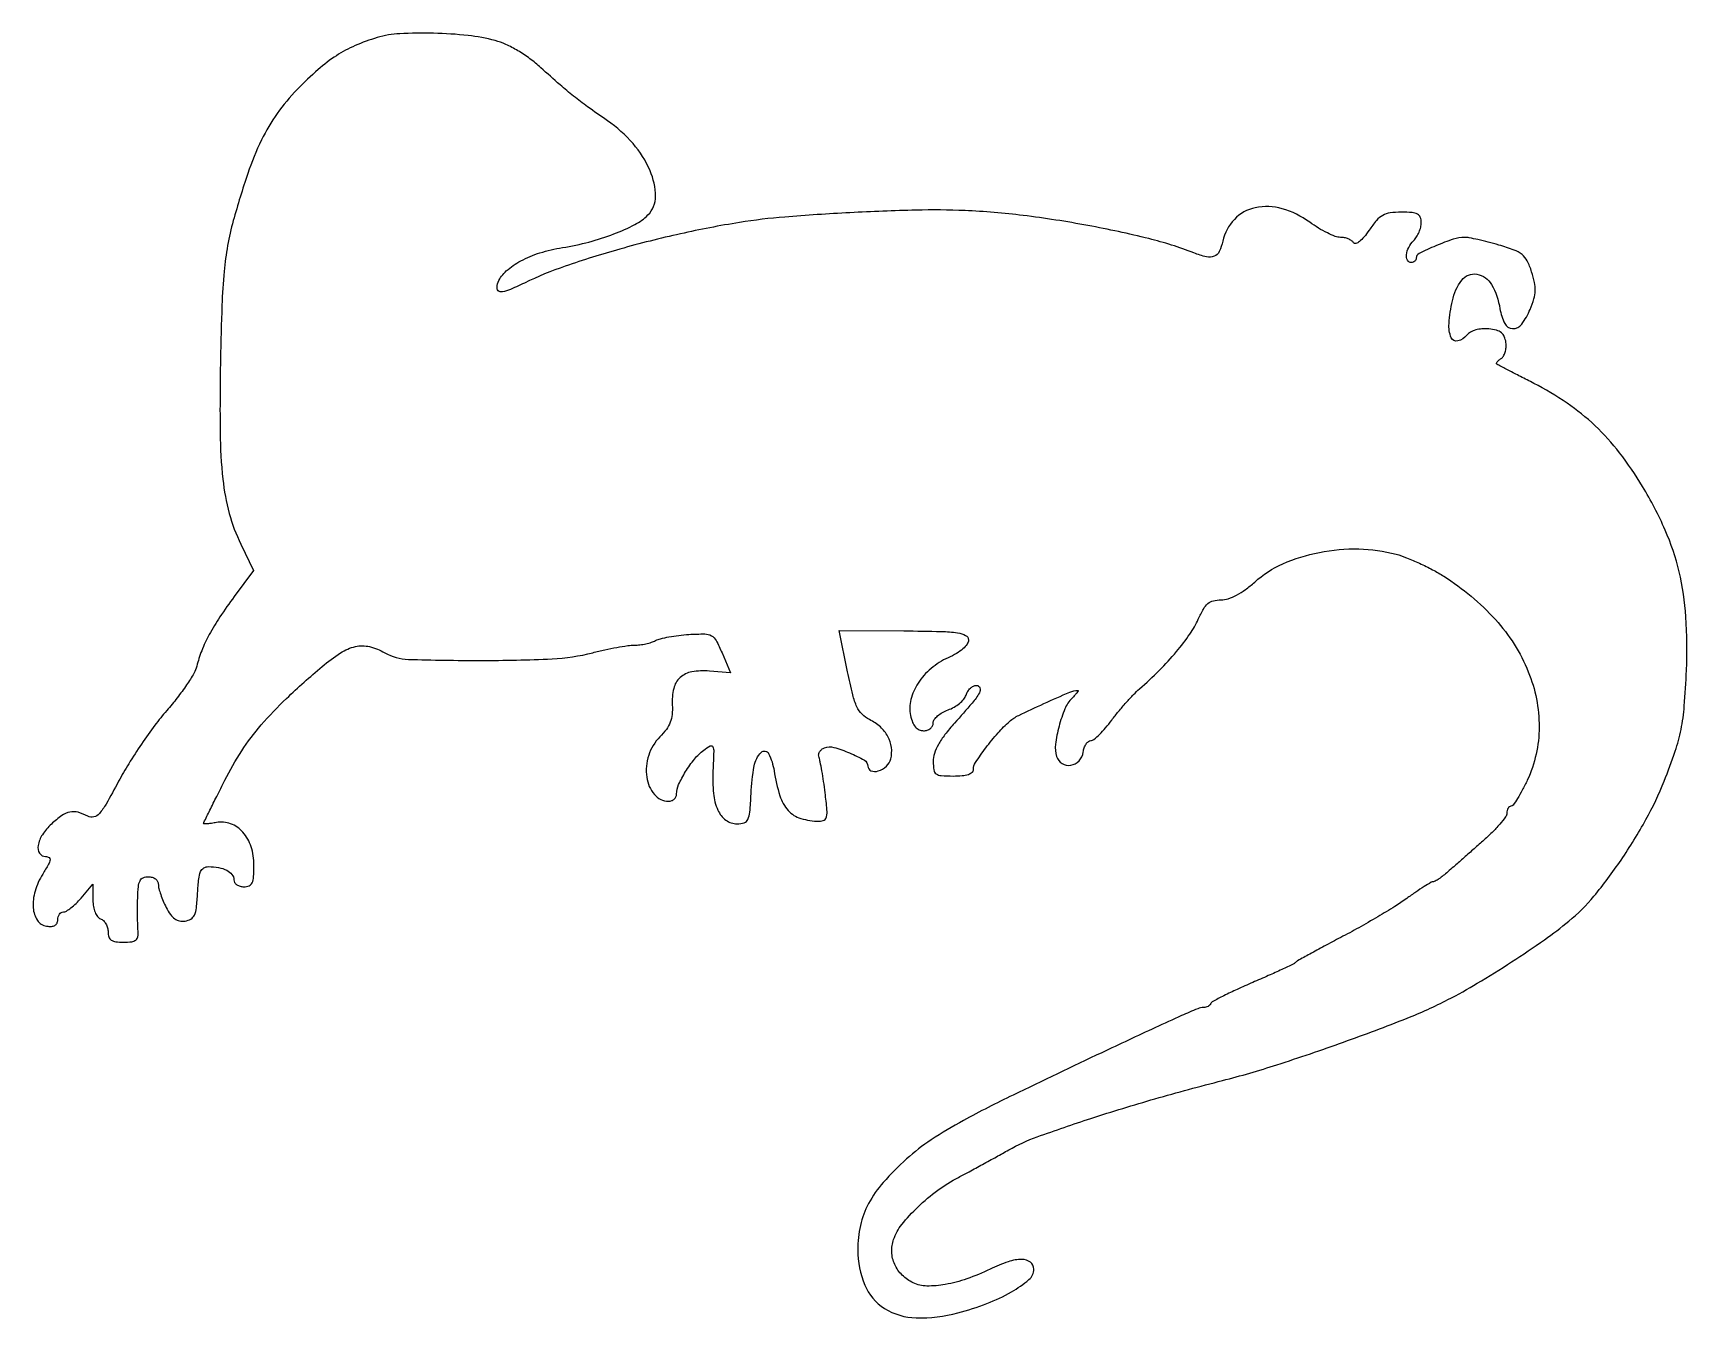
# Model space of a CAD drawing. Extents: x 0 to 329, y 0 to 256.
import ezdxf

# ---------------------------------------------------------------- set-up
doc = ezdxf.new("R2010")
doc.units = 0

msp = doc.modelspace()

# ---------------------------------------------------------------- linework, layer by layer
msp.add_lwpolyline([(68.5, 254.683882, 0.030263), (64.102927, 253.080593, 0.041228), (60.38588, 251.085716, 0.036956), (56.757746, 248.334173, 0.018663), (52.595237, 244.37752, 0.039054), (48.617905, 239.610728, 0.040947), (45.50023, 234.355481, 0.032323), (42.760589, 227.67098, 0.013355), (39.891887, 218.319032, 0.022893), (38.757064, 213.364226, 0.021824), (38.058172, 208.24683, 0.014431), (37.631172, 201.502679, 0.003828), (37.343055, 190.719868, 0.006945), (37.267966, 176.189677, 0.025217), (37.813804, 166.971839, 0.038674), (39.099948, 160.169947, 0.046356), (41.375317, 154.0664), (43.915084, 148.801716), (40.07393, 143.650858, 0.013412), (37.218955, 139.600107, 0.023516), (35.110572, 136.083552, 0.027937), (33.615001, 132.883649, 0.036579), (32.636057, 129.808844, -0.075064), (32.062914, 128.394258, -0.015391), (30.614232, 126.111971, -0.015879), (28.747327, 123.541297, -0.014334), (26.658465, 121.002814, 0.019364), (24.310588, 118.09036, 0.010573), (21.648968, 114.35116, 0.010523), (19.101142, 110.431811, 0.016455), (17.093711, 106.945733, -0.006245), (14.619417, 102.438544, -0.051547), (13.267192, 100.534548, -0.150479), (12.172182, 99.860874, -0.188231), (10.996705, 100.001764, 0.055099), (9.029152, 100.790621, 0.120739), (7.417576, 100.840451, 0.102227), (5.794643, 100.128989, 0.032705), (3.739782, 98.459531, 0.06067), (1.949724, 96.342626, 0.101174), (1.089155, 94.182279, 0.187062), (1.385781, 92.659884, 0.257611), (2.581559, 92, -0.132632), (3.263381, 91.815899, -0.310617), (3.477845, 91.361542, -0.088841), (3.158964, 90.455888, -0.009454), (2.016241, 88.526279, 0.065738), (0.487269, 85.123409, 0.090698), (0.12003, 81.801311, 0.126981), (0.948383, 79.329964, 0.216724), (2.75, 78.180449, 0.046348), (3.746593, 78.132128, 0.116249), (4.442516, 78.328962, 0.157322), (4.851771, 78.76685, 0.110326), (5, 79.430449, -0.070535), (5.085042, 80.030291, -0.086175), (5.33301, 80.538944, -0.100212), (5.701346, 80.879014, -0.137293), (6.133651, 81, 0.140562), (6.717358, 81.167402, 0.026894), (7.629048, 81.807812, 0.026761), (8.64379, 82.697178, 0.021839), (9.632429, 83.75), (11.997557, 86.5), (11.998779, 83.356989, 0.039518), (12.102956, 82.047404, 0.056389), (12.414918, 80.924732, 0.068643), (12.894213, 80.08911, 0.137495), (13.5, 79.638374, -0.104363), (14.073641, 79.267132, -0.06668), (14.559375, 78.635134, -0.06271), (14.888006, 77.850994, -0.068006), (15, 77.031385, 0.079144), (15.159486, 76.030124, 0.16923), (15.628014, 75.415338, 0.117458), (16.51572, 75.090828, 0.029164), (18.071566, 75, 0.026203), (19.714311, 75.086148, 0.140119), (20.538213, 75.418297, 0.192382), (20.920775, 76.072665, 0.0575), (20.960875, 77.25, -0.013096), (20.89796, 78.400365, -0.004359), (20.864671, 80.0875, -0.004336), (20.860298, 81.957862, -0.004926), (20.889309, 83.75, -0.016222), (21.023324, 86.039044, -0.092772), (21.35345, 87.204914, -0.178608), (21.974079, 87.790503, -0.101059), (23, 88, -0.072062), (23.782624, 87.886616, -0.093131), (24.427349, 87.556293, -0.106255), (24.849385, 87.055107, -0.12265), (25, 86.45034, 0.063758), (25.101811, 85.655169, 0.018592), (25.457584, 84.471022, 0.018358), (25.961476, 83.155347, 0.018697), (26.557734, 81.888355, 0.034674), (27.407762, 80.491189, 0.082895), (28.259793, 79.632148, 0.10636), (29.20112, 79.220599, 0.085608), (30.307734, 79.188015, 0.097704), (31.47001, 79.59413, 0.155806), (32.166519, 80.371284, 0.078579), (32.559346, 81.820127, 0.012606), (32.80226, 84.75, -0.012298), (33.033935, 87.565399, -0.071361), (33.400546, 89.006109, -0.157833), (34.015271, 89.728957, -0.139131), (34.970472, 90, -0.045417), (36.974371, 89.817603, -0.074303), (38.584526, 89.266308, -0.100396), (39.62748, 88.425789, -0.174836), (40, 87.393011, 0.14217), (40.154161, 86.8618, 0.09971), (40.5875, 86.409197, 0.0845), (41.235532, 86.104293, 0.067898), (42, 86, 0.099893), (43.031129, 86.208082, 0.187001), (43.634411, 86.790711, 0.093526), (43.928965, 87.961003, 0.015017), (44, 90.325686, 0.077596), (43.433547, 93.953699, 0.103714), (41.792372, 96.843786, 0.12213), (39.363995, 98.521568, 0.138481), (36.551067, 98.765011, -0.010227), (35.572767, 98.598659, -0.017458), (34.749376, 98.505163, -0.011925), (34.098405, 98.469779, -0.423162), (34, 98.565232, -0.113762), (34.049712, 98.780897, -0.00039), (35.232826, 101.206067, -0.002092), (36.58798, 103.949256, -0.001307), (38.196854, 107.151041, -0.027909), (41.570209, 112.987669, -0.031997), (45.435919, 118.138365, -0.026888), (50.470293, 123.418549, -0.0125), (57.524574, 129.737433, -0.032614), (61.199065, 132.474738, -0.089521), (64.17117, 133.719045, -0.113081), (66.962716, 133.698717, -0.07183), (70, 132.5, 0.122643), (74.681914, 131.17776, 0.007795), (89.053509, 130.953702, 0.01133), (103.237647, 131.275143, 0.05242), (111.338691, 132.5, -0.009483), (113.728109, 133.074203, -0.009392), (116.145261, 133.559375, -0.00929), (118.274806, 133.904622, -0.035551), (119.614532, 134, 0.030538), (120.702701, 134.066523, 0.022609), (121.89166, 134.267341, 0.023013), (123.001015, 134.560732, 0.046742), (123.832018, 134.910099, -0.062413), (124.798529, 135.281344, -0.015158), (126.473575, 135.641442, -0.01531), (128.434383, 135.939444, -0.014699), (130.43657, 136.121769, -0.014751), (133.582229, 136.222209, -0.128093), (134.926673, 135.875507, -0.145623), (135.850549, 134.931094, -0.020875), (137.023529, 132.461671), (138.706472, 128.5), (134.512677, 128.838013, 0.06212), (131.02642, 128.685717, 0.143887), (128.694216, 127.548904, 0.15192), (127.424619, 125.381555, 0.071949), (127.147809, 122.121835, -0.03834), (127.113714, 120.196425, -0.069134), (126.750893, 118.663419, -0.067972), (125.978608, 117.270293, -0.035886), (124.682082, 115.772991, 0.119168), (122.448136, 112.114417, 0.112181), (122.065389, 107.75319, 0.140921), (123.575303, 104.334399, 0.222283), (126.428571, 103, 0.089093), (127.028541, 103.107762, 0.09504), (127.538393, 103.41682, 0.099894), (127.879492, 103.877628, 0.109961), (128, 104.41896, -0.10682), (128.403295, 106.285151, -0.032032), (129.778865, 108.865898, -0.032815), (131.568336, 111.375895, -0.05971), (133.379918, 113.120456, -0.035809), (134.686515, 113.968464, -0.435842), (135.193736, 113.801536, -0.116707), (135.379484, 112.877904, -0.003877), (135.222489, 109.111527, 0.035825), (135.324116, 104.535797, 0.083071), (136.202833, 101.227119, 0.126969), (137.804932, 99.23755, 0.16145), (140.029533, 98.5, 0.079016), (141.432799, 98.723155, 0.207851), (142.179058, 99.384672, 0.08812), (142.558662, 100.812389, 0.008195), (142.806331, 104.465412, -0.030191), (143.426428, 109.995233, -0.154704), (144.832369, 112.70234, -0.514478), (146.293681, 112.45824, -0.074234), (147.378807, 109.032534, 0.0347), (148.524175, 104.094912, 0.108882), (150.189226, 101.147443, 0.138079), (152.680943, 99.566987, 0.070995), (156.365223, 99.013655, 0.128244), (157.331632, 99.258129, 0.219804), (157.815572, 99.914667, 0.074411), (157.891087, 101.313673, 0.007419), (157.52368, 104.656771, 0.005495), (157.215548, 106.920458, 0.006584), (156.874064, 109.043963, 0.005726), (156.542779, 110.823399, 0.042748), (156.304702, 111.648342, -0.120001), (156.233312, 112.205017, -0.100695), (156.416436, 112.772736, -0.091951), (156.827424, 113.264533, -0.081398), (157.404347, 113.601668, -0.161035), (159.244041, 113.688344, -0.032304), (162.383172, 112.589086, -0.029436), (165.313318, 111.136341, -0.269146), (166, 109.953083, 0.312449), (166.632395, 109.039881, 0.16849), (168.063815, 109.00323, 0.108764), (169.696936, 109.948994, 0.146866), (170.565979, 111.406859, 0.093744), (170.700039, 113.677846, 0.092869), (169.996893, 115.849105, 0.086324), (168.496012, 117.741169, 0.068349), (166.325219, 119.19929, -0.083575), (164.849784, 120.256532, -0.088956), (163.839442, 121.718136, -0.047835), (163.011708, 124.120663, -0.00873), (161.989758, 128.718072), (160.312988, 136.936145), (173.156494, 136.828011, -0.00329), (180.607708, 136.716238, -0.029733), (183.854339, 136.452589, -0.087443), (185.446328, 135.933979, -0.277144), (186, 135.011813, -0.158088), (185.735002, 134.194622, -0.056099), (184.896914, 133.275361, -0.045359), (183.618994, 132.345921, -0.02864), (181.982942, 131.492308, 0.068051), (178.570793, 129.355321, 0.074658), (175.979642, 126.438499, 0.082593), (174.549295, 123.169829, 0.116493), (174.499448, 120.002512, 0.038927), (174.908354, 118.652073, 0.084708), (175.464125, 117.726684, 0.110919), (176.184528, 117.19031, 0.105152), (177.079455, 117, 0.077989), (177.819022, 117.116063, 0.092346), (178.440638, 117.452029, 0.102588), (178.853309, 117.95544, 0.121139), (179, 118.55202, -0.154513), (179.211839, 119.22116, -0.060034), (179.869247, 119.951155, -0.051936), (180.826934, 120.62617, -0.043718), (181.95914, 121.135601, 0.04612), (183.136283, 121.672052, 0.042735), (184.227705, 122.427089, 0.045536), (185.081746, 123.274706, 0.098021), (185.526528, 124.083581, -0.065502), (185.86979, 124.816232, -0.065057), (186.391529, 125.437052, -0.070911), (187.004955, 125.857064, -0.115205), (187.617078, 126, -0.324609), (188.290297, 125.511456, -0.214085), (188.184337, 124.52045, -0.045159), (186.736818, 122.48674, -0.005995), (183.25, 118.517803, 0.018836), (181.332414, 116.218611, 0.037195), (180.02406, 114.23518, 0.047585), (179.254549, 112.482311, 0.079812), (179, 110.897785, 0.037164), (179.126187, 109.202441, 0.201477), (179.595091, 108.431112, 0.141899), (180.582256, 108.07632, 0.015779), (183, 108, 0.022211), (184.746541, 108.077623, 0.05682), (185.985019, 108.331701, 0.094017), (186.735244, 108.744818, 0.22361), (187, 109.307222, -0.147793), (187.421655, 110.702565, -0.014612), (189.468654, 113.593365, -0.019522), (191.883073, 116.552292, -0.031425), (194.185477, 118.850659, -0.068181), (195.986446, 120.044912, -0.00588), (200.99493, 122.38832, -0.004554), (206.152729, 124.671646, -0.102268), (207.741302, 125, -0.570054), (207.799089, 124.9024, -0.033885), (207.571056, 124.546156, -0.024845), (207.162779, 124.04825, -0.012228), (206.597855, 123.454998, 0.097678), (205.183039, 121.344942, 0.034238), (204.003491, 117.872634, 0.033939), (203.312006, 114.299652, 0.10808), (203.534107, 111.892539, 0.178429), (204.62182, 110.492405, 0.181456), (206.349241, 110.145519, 0.166099), (207.992723, 111.022178, 0.153822), (208.819551, 112.75, -0.048467), (209.029157, 113.614245, -0.061037), (209.391991, 114.352665, -0.073572), (209.844245, 114.862606, -0.166307), (210.319551, 115.046305, 0.16373), (210.944522, 115.284251, 0.020753), (212.034493, 116.259418, 0.022559), (213.264861, 117.568733, 0.016981), (214.5, 119.11103, -0.01178), (215.831558, 120.809625, -0.009219), (217.352951, 122.590963, -0.00934), (218.831105, 124.19696, -0.02243), (219.999409, 125.314725, 0.017122), (223.924739, 128.991268, 0.020696), (227.337831, 132.710603, 0.022738), (230.026346, 136.206124, 0.048702), (231.694484, 139.168595, -0.024876), (232.693297, 141.158236, -0.08771), (233.600744, 142.257802, -0.115805), (234.68299, 142.814749, -0.06125), (236.189567, 143, 0.077335), (237.637066, 143.225232, 0.043808), (239.277633, 143.911682, 0.0374), (241.048867, 145.018736, 0.025339), (242.894126, 146.523314, -0.080554), (248.492514, 150.142996, -0.054737), (255.747489, 152.417665, -0.053022), (263.604676, 153.11497, -0.0623), (271, 152.058714, -0.027915), (273.080684, 151.36429, -0.013716), (275.646875, 150.263039, -0.013564), (278.257094, 148.970044, -0.019201), (280.5, 147.669557, -0.067387), (290.747819, 139.065616, -0.087525), (297.282567, 128.716365, -0.098031), (299.434636, 117.714077, -0.109247), (297.079063, 107.175471, -0.012286), (296.091271, 105.192248, -0.018514), (295.125738, 103.520295, -0.013676), (294.261209, 102.22371, -0.24349), (293.829063, 102, 0.162331), (293.512822, 101.89455, 0.09623), (293.243537, 101.596787, 0.077575), (293.061616, 101.152334, 0.058484), (293, 100.62736, -0.160652), (292.750734, 99.871591, -0.017911), (291.604688, 98.43386, -0.020327), (290.069194, 96.783804, -0.015146), (288.25, 95.087664, 0.000186), (286.269038, 93.34851, 0.000174), (284.244872, 91.568841, 0.000173), (282.449035, 89.987709, 0.000597), (281.285733, 88.960304, -0.013804), (280.389073, 88.209597, -0.017974), (279.526181, 87.575839, -0.015751), (278.782534, 87.103332, -0.134436), (278.405163, 87, 0.135584), (277.974272, 86.880968, 0.005428), (276.575135, 86.023331, 0.009206), (274.932484, 84.949059, 0.006351), (273.11094, 83.675171, -0.016267), (270.752599, 82.094574, -0.006088), (267.34809, 80.027116, -0.006024), (263.581787, 77.863038, -0.007268), (259.99151, 75.925171, 0.002437), (256.701225, 74.190066, 0.003654), (253.847506, 72.640466, 0.001534), (251.421823, 71.290519, 0.079027), (251, 70.957266, -0.095494), (250.574844, 70.643389, -0.002193), (248.296875, 69.567765, -0.004817), (245.601831, 68.341113, -0.003236), (242.5, 66.989187, 0.006299), (239.410184, 65.61991, 0.009448), (236.752083, 64.340348, 0.004932), (234.553804, 63.203149, 0.1718), (234.166667, 62.781921, -0.101161), (233.960015, 62.482826, -0.063911), (233.61782, 62.229689, -0.06043), (233.199165, 62.058311, -0.067058), (232.766338, 62, 0.097687), (231.564741, 61.762976, 0.006748), (228.369904, 60.40087, 0.005112), (223.155117, 58.029868, 0.000726), (212.5, 53.034389, 0.002491), (194.876076, 44.632957, 0.012088), (185.020543, 39.577032, 0.021311), (178.588511, 35.714592, 0.037584), (173.69055, 31.92474, 0.028442), (169.08551, 27.272123, 0.057867), (166.151983, 23.055013, 0.067733), (164.544431, 18.743931, 0.055471), (164, 13.851718, 0.09895), (165.393377, 6.879815, 0.154998), (169.310143, 2.249098, 0.136053), (175.617444, 0.361852, 0.069309), (183.897277, 1.344317, 0.027474), (189.688878, 3.208697, 0.039057), (194.569538, 5.53297, 0.044184), (198.027641, 7.954176, 0.22143), (199, 10.042154, 0.23393), (198.320265, 11.41551, 0.164725), (196.658955, 11.975447, 0.082116), (193.925988, 11.519542, 0.030238), (190.29762, 10.029706, -0.028388), (185.694192, 8.119582, -0.039949), (181.396402, 6.991457, -0.046738), (177.720148, 6.684021, -0.109723), (175.050757, 7.304955, -0.082206), (172.83426, 8.857947, -0.093007), (171.347749, 10.984319, -0.096118), (170.763811, 13.445175, -0.09447), (171.136593, 15.961987, -0.085666), (172.769997, 18.907356, -0.032517), (175.95817, 22.383129, -0.031664), (179.907311, 25.71087, -0.038649), (184.000862, 28.275287, 0.002794), (186.116104, 29.398028, 0.001376), (188.794003, 30.848177, 0.001365), (191.56609, 32.369046, 0.001991), (194, 33.725713, -0.041558), (199.694804, 36.333485, -0.00815), (210.357636, 39.986398, -0.008514), (223.070587, 43.873398, -0.007426), (236.5, 47.515686, 0.015488), (247.304728, 50.633961, 0.008083), (260.572176, 55.150346, 0.007777), (273.180313, 59.893575, 0.025319), (281.305236, 63.580642, 0.01563), (287.135797, 66.825902, 0.008997), (293.958873, 71.076514, 0.008989), (300.48933, 75.478525, 0.019083), (305.345089, 79.164179, 0.048192), (310.321227, 84.123707, 0.023357), (315.721099, 91.315255, 0.022999), (320.662917, 99.351069, 0.031811), (324.280407, 107, 0.012242), (326.460328, 112.904321, 0.032599), (327.63212, 117.238895, 0.030013), (328.281707, 121.887356, 0.009087), (328.713708, 129, 0.026445), (328.603215, 139.635619, 0.042848), (327.262373, 148.573342, 0.044799), (324.476424, 156.866445, 0.032448), (319.98672, 165.521985, 0.02842), (315.421971, 172.191383, 0.038929), (310.54657, 177.586443, 0.039809), (304.984741, 182.07084, 0.03182), (298.360495, 186, -0.000691), (295.697324, 187.363303, -0.001036), (293.376902, 188.561285, -0.000413), (291.388484, 189.595171, -0.023347), (291.02896, 189.804373, -0.314164), (290.955065, 189.985006, -0.106539), (291.08067, 190.256897, -0.061608), (291.398074, 190.585477, -0.031526), (291.866452, 190.917463, 0.12046), (292.342919, 191.401558, 0.060748), (292.691465, 192.189774, 0.055044), (292.869329, 193.140098, 0.053929), (292.837492, 194.11309, 0.06512), (292.510753, 195.29131, 0.126793), (291.922022, 196.06124, 0.105664), (290.953167, 196.535473, 0.03686), (289.414825, 196.801065, 0.042184), (288.061703, 196.8186, 0.05182), (286.818192, 196.598855, 0.05829), (285.781018, 196.166564, 0.091938), (285.04238, 195.551065, -0.157166), (283.26632, 194.421939, -0.373359), (281.967987, 195.065442, -0.119744), (281.519614, 197.886341, -0.032363), (282.180275, 202.397139, -0.111187), (284.076291, 206.51397, -0.277223), (287.038839, 207.686525, -0.227559), (289.971251, 205.630507, -0.088542), (291.642968, 200.831293, 0.074579), (292.580455, 197.878717, 0.279976), (294.150557, 196.875666, 0.242274), (295.968802, 197.76042, 0.061769), (297.646374, 200.69608, 0.025595), (298.40065, 202.797585, 0.063482), (298.671367, 204.407199, 0.063753), (298.529081, 206.029167, 0.025991), (297.944205, 208.169059, 0.037437), (297.053338, 210.314254, 0.10485), (296.038603, 211.575809, 0.082801), (294.456343, 212.480164, 0.017779), (291.444951, 213.47298, 0.007314), (289.318344, 214.057605, 0.008414), (287.272277, 214.551438, 0.007681), (285.527928, 214.913469, 0.047355), (284.616329, 215, 0.080443), (282.367821, 214.635891, 0.020677), (278.915811, 213.326968, 0.013432), (275.554782, 211.782936, 0.285741), (275, 210.89142, -0.11141), (274.923275, 210.551358, -0.100065), (274.70625, 210.261855, -0.094614), (274.38182, 210.067651, -0.087906), (274, 210, -0.278035), (273.25256, 210.450451, -0.151214), (273.04751, 211.540729, -0.093929), (273.505647, 213.013602, -0.074268), (274.5, 214.357143, 0.058077), (275.074386, 215.083077, 0.038951), (275.559375, 216.025, 0.03907), (275.890482, 217.025728, 0.06043), (276, 217.928571, 0.08679), (275.812669, 218.999667, 0.187908), (275.271592, 219.619358, 0.103312), (274.191732, 219.92479, 0.017439), (272.036051, 220, 0.032501), (269.800539, 219.854534, 0.095284), (268.341819, 219.371205, 0.089596), (267.116044, 218.362279, 0.026649), (265.64209, 216.423916, -0.022599), (264.621496, 215.058963, -0.051077), (263.706504, 214.151067, -0.090599), (262.991765, 213.761776, -0.346791), (262.547022, 213.923916, 0.105825), (262.151454, 214.336424, 0.051312), (261.504619, 214.6839, 0.047648), (260.727427, 214.920233, 0.050036), (259.932324, 215, -0.092479), (258.91622, 215.189558, -0.0222), (257.338859, 215.88125, -0.022051), (255.569876, 216.851669, -0.02027), (253.841303, 218, 0.085159), (248.353208, 220.698624, 0.125851), (243.017806, 220.894583, 0.149237), (238.861494, 218.56993, 0.137951), (236.554703, 214.249059, -0.056233), (235.855655, 212.198513, -0.187821), (234.842287, 211.238091, -0.15574), (233.308389, 211.117791, -0.035758), (230.797053, 211.900741, 0.032973), (221.85375, 214.743648, 0.014702), (209.766125, 217.351069, 0.014571), (196.894771, 219.347932, 0.020517), (185.321402, 220.319425, 0.01683), (175.576976, 220.407727, 0.00702), (162.441398, 219.899977, 0.006918), (149.481068, 219.036686, 0.019692), (140.5, 217.956243, 0.015179), (128.755748, 215.704159, 0.01365), (116.742627, 212.673604, 0.014157), (105.864796, 209.27619, 0.030648), (97.77194, 205.927672, -0.01533), (94.610506, 204.504725, -0.107043), (92.954018, 204.204999, -0.376667), (92.340453, 204.782042, -0.124995), (92.544882, 206.106872, -0.112632), (94.158007, 208.337457, -0.056752), (97.02551, 210.328731, -0.048345), (100.834493, 211.925601, -0.035503), (105.296708, 212.967524, 0.024399), (110.584016, 214.079008, 0.027079), (115.553035, 215.671449, 0.029139), (119.692316, 217.532554, 0.076297), (122.312784, 219.455641, 0.202457), (123.815009, 223.153407, 0.098608), (122.732192, 228.228435, 0.077319), (119.339504, 233.626383, 0.06326), (114.249126, 238.172606, -0.004795), (110.299333, 240.94631, -0.012602), (107.537805, 243.032676, -0.012152), (104.828987, 245.298229, -0.004189), (101.021557, 248.700108, 0.025712), (98.836745, 250.489282, 0.024547), (96.446717, 252.074594, 0.025755), (94.07387, 253.325306, 0.042786), (91.949634, 254.096065, 0.039366), (86.547621, 255.100614, 0.020029), (79.649934, 255.550391, 0.019536), (72.973545, 255.456885, 0.059085)], format="xyb", close=True)

doc.saveas('drawing.dxf')
